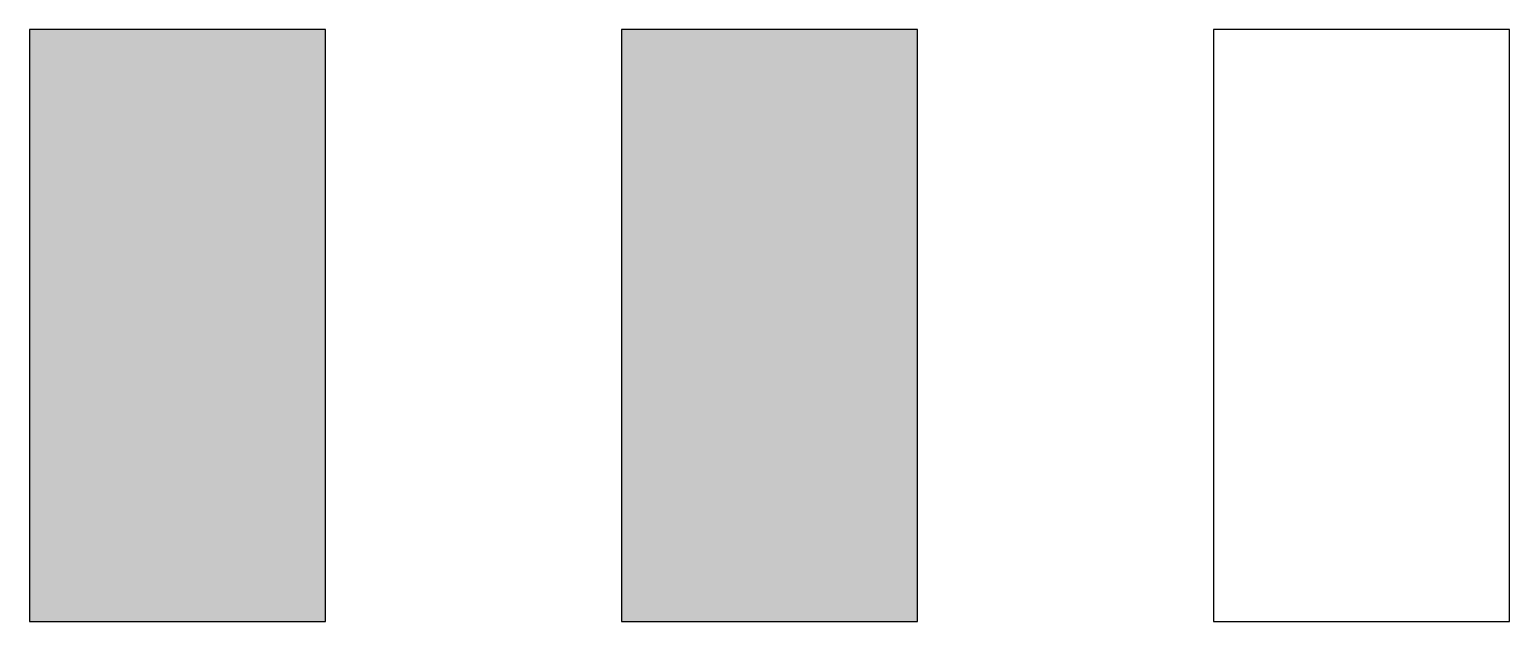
# Model space of a CAD drawing. Header units: millimetres. Extents: x 10 to 60, y 10 to 30.
import ezdxf

# ---------------------------------------------------------------- set-up
doc = ezdxf.new("R2010")
doc.units = ezdxf.units.MM
doc.layers.get('0').update_dxf_attribs({"lineweight": 25, "true_color": 0xffffff})

msp = doc.modelspace()

# ---------------------------------------------------------------- hatches: boundary and pattern name
for points in [[(10, 10), (20, 10), (20, 30), (10, 30)], [(30, 10), (40, 10), (40, 30), (30, 30)]]:
    msp.add_hatch(color=256).paths.add_polyline_path(points, flags=0)

# ---------------------------------------------------------------- linework, layer by layer
for p, q in [((40, 30), (30, 30)), ((30, 30), (30, 10)), ((40, 10), (40, 30)), ((60, 30), (50, 30)), ((50, 30), (50, 10)), ((60, 10), (60, 30)), ((30, 10), (40, 10)), ((50, 10), (60, 10))]:
    msp.add_line(p, q)
at = {"flags": 128}
msp.add_lwpolyline([(10, 10), (20, 10), (20, 30), (10, 30)], close=True, dxfattribs=at)

doc.saveas('drawing.dxf')
